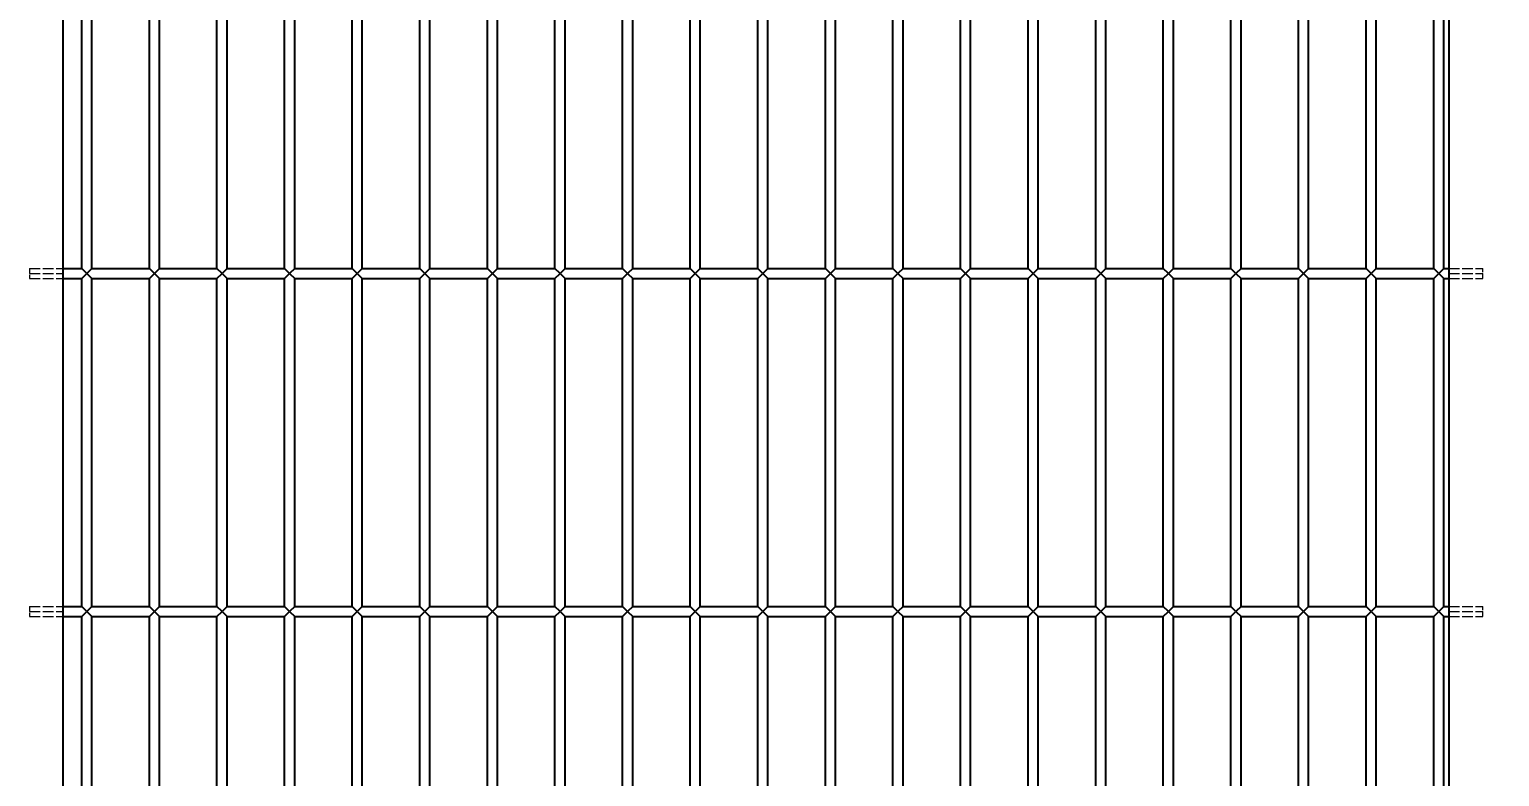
# Model space of a CAD drawing. Header units: millimetres. Extents: x 120 to 9117, y 110 to 4090.
# Drawn here: x 2205.3 to 2640.3, y 2538.2 to 2759.2 of the extents above; entities that cross this region are included whole.
import ezdxf

# ---------------------------------------------------------------- set-up
doc = ezdxf.new("R2010")
doc.units = ezdxf.units.MM
doc.header["$LTSCALE"] = 20
doc.linetypes.add('DASHED', pattern=[0.2067, 0.1654, -0.0413])
doc.layers.add('可见 (ISO)', color=7, linetype='Continuous', lineweight=25)
doc.layers.add('尺寸 (ISO)', color=7, linetype='Continuous', lineweight=18, true_color=0x008000)
doc.layers.add('隐藏 (ISO)', color=5, linetype='DASHED', lineweight=18, true_color=0x0000ff)
doc.styles.add('最新国标', font='simfang.ttf')
doc.dimstyles.new('默认 (GB)', dxfattribs={"dimscale": 20, "dimtxt": 2.8, "dimasz": 2.5, "dimexe": 2, "dimexo": 1.5, "dimgap": 0.5, "dimtad": 1, "dimtoh": 1, "dimdsep": 46, "dimtxsty": '最新国标', "dimcen": 0.09, "dimdle": 10, "dimclrd": 256, "dimclre": 256, "dimclrt": 256, "dimaunit": 1, "dimadec": 3, "dimazin": 2, "dimtfac": 0.535714, "dimtdec": 3, "dimtmove": 0, "dimatfit": 3, "dimfxl": 0, "dimtolj": 1, "dimlwd": -1, "dimlwe": -1, "dimarcsym": 0})

# ---------------------------------------------------------------- blocks, each defined once
blk = doc.blocks.new('_DotSmall')
at = {"color": 0, "linetype": 'ByBlock', "const_width": 0.5}
blk.add_lwpolyline([(-0.0625, 0, 1), (0.0625, 0, 1)], format="xyb", close=True, dxfattribs=at)
blk = doc.blocks.new('*D21')
at = {"layer": 'Defpoints', "color": 0, "transparency": 16777216}
for p in [(2623.78, 3507.01), (2943.78, 3507.01), (2623.78, 1527.01)]:
    blk.add_point(p, dxfattribs=at)
at = {"layer": '尺寸 (ISO)', "color": 116, "true_color": 0x00803f, "transparency": 16777216}
for p, q in [((2653.78, 3507.01), (2983.78, 3507.01)), ((2943.78, 1527.01), (2943.78, 3457.01)), ((2653.78, 1527.01), (2983.78, 1527.01))]:
    blk.add_line(p, q, dxfattribs=at)
blk.add_solid([(2935.45, 3457.01), (2952.11, 3457.01), (2943.78, 3507.01)], dxfattribs=at)
at = {"layer": '尺寸 (ISO)', "color": 116, "true_color": 0x00803f, "transparency": 16777216, "xscale": 50, "yscale": 50, "zscale": 50, "rotation": 270}
blk.add_blockref('_DotSmall', (2943.78, 1527.01), dxfattribs=at)
at = {"layer": '尺寸 (ISO)', "transparency": 16777216, "insert": (2905.46, 2517.21), "char_height": 56, "attachment_point": 5, "rotation": 90, "style": '最新国标'}
blk.add_mtext('\\A1;1980', dxfattribs=at)

msp = doc.modelspace()

# ---------------------------------------------------------------- linework, layer by layer
at = {"layer": '可见 (ISO)'}
for p, q in [((2215.28, 2527.011), (2215.28, 3497.011)), ((2625.28, 3497.011), (2625.28, 2527.011)), ((2220.78, 2688.511), (2220.78, 2785.511)), ((2223.78, 2688.511), (2223.78, 2785.511)), ((2240.78, 2688.511), (2240.78, 2785.511)), ((2243.78, 2688.511), (2243.78, 2785.511)), ((2260.78, 2688.511), (2260.78, 2785.511)), ((2263.78, 2688.511), (2263.78, 2785.511)), ((2280.78, 2688.511), (2280.78, 2785.511)), ((2283.78, 2688.511), (2283.78, 2785.511)), ((2300.78, 2688.511), (2300.78, 2785.511)), ((2303.78, 2688.511), (2303.78, 2785.511)), ((2320.78, 2688.511), (2320.78, 2785.511)), ((2323.78, 2688.511), (2323.78, 2785.511)), ((2340.78, 2688.511), (2340.78, 2785.511)), ((2343.78, 2688.511), (2343.78, 2785.511)), ((2360.78, 2688.511), (2360.78, 2785.511)), ((2363.78, 2688.511), (2363.78, 2785.511)), ((2380.78, 2688.511), (2380.78, 2785.511)), ((2383.78, 2688.511), (2383.78, 2785.511)), ((2400.78, 2688.511), (2400.78, 2785.511)), ((2403.78, 2688.511), (2403.78, 2785.511)), ((2420.78, 2688.511), (2420.78, 2785.511)), ((2423.78, 2688.511), (2423.78, 2785.511)), ((2440.78, 2688.511), (2440.78, 2785.511)), ((2443.78, 2688.511), (2443.78, 2785.511)), ((2460.78, 2688.511), (2460.78, 2785.511)), ((2463.78, 2688.511), (2463.78, 2785.511)), ((2480.78, 2688.511), (2480.78, 2785.511)), ((2483.78, 2688.511), (2483.78, 2785.511)), ((2500.78, 2688.511), (2500.78, 2785.511)), ((2503.78, 2688.511), (2503.78, 2785.511)), ((2520.78, 2688.511), (2520.78, 2785.511)), ((2523.78, 2688.511), (2523.78, 2785.511)), ((2540.78, 2688.511), (2540.78, 2785.511)), ((2543.78, 2688.511), (2543.78, 2785.511)), ((2560.78, 2688.511), (2560.78, 2785.511)), ((2563.78, 2688.511), (2563.78, 2785.511)), ((2580.78, 2688.511), (2580.78, 2785.511)), ((2583.78, 2688.511), (2583.78, 2785.511)), ((2600.78, 2688.511), (2600.78, 2785.511)), ((2603.78, 2688.511), (2603.78, 2785.511)), ((2620.78, 2688.511), (2620.78, 2785.511)), ((2623.78, 2688.511), (2623.78, 2785.511)), ((2215.28, 2688.511), (2220.78, 2688.511)), ((2222.28, 2687.011), (2220.78, 2688.511)), ((2223.78, 2688.511), (2222.28, 2687.011)), ((2223.78, 2688.511), (2240.78, 2688.511)), ((2242.28, 2687.011), (2240.78, 2688.511)), ((2243.78, 2688.511), (2242.28, 2687.011)), ((2243.78, 2688.511), (2260.78, 2688.511)), ((2262.28, 2687.011), (2260.78, 2688.511)), ((2263.78, 2688.511), (2262.28, 2687.011)), ((2263.78, 2688.511), (2280.78, 2688.511)), ((2282.28, 2687.011), (2280.78, 2688.511)), ((2283.78, 2688.511), (2282.28, 2687.011)), ((2283.78, 2688.511), (2300.78, 2688.511)), ((2302.28, 2687.011), (2300.78, 2688.511)), ((2303.78, 2688.511), (2302.28, 2687.011)), ((2303.78, 2688.511), (2320.78, 2688.511)), ((2322.28, 2687.011), (2320.78, 2688.511)), ((2323.78, 2688.511), (2322.28, 2687.011)), ((2323.78, 2688.511), (2340.78, 2688.511)), ((2342.28, 2687.011), (2340.78, 2688.511)), ((2343.78, 2688.511), (2342.28, 2687.011)), ((2343.78, 2688.511), (2360.78, 2688.511)), ((2362.28, 2687.011), (2360.78, 2688.511)), ((2363.78, 2688.511), (2362.28, 2687.011)), ((2363.78, 2688.511), (2380.78, 2688.511)), ((2382.28, 2687.011), (2380.78, 2688.511)), ((2383.78, 2688.511), (2382.28, 2687.011)), ((2383.78, 2688.511), (2400.78, 2688.511)), ((2402.28, 2687.011), (2400.78, 2688.511)), ((2403.78, 2688.511), (2402.28, 2687.011)), ((2403.78, 2688.511), (2420.78, 2688.511)), ((2422.28, 2687.011), (2420.78, 2688.511)), ((2423.78, 2688.511), (2422.28, 2687.011)), ((2423.78, 2688.511), (2440.78, 2688.511)), ((2442.28, 2687.011), (2440.78, 2688.511)), ((2443.78, 2688.511), (2442.28, 2687.011)), ((2443.78, 2688.511), (2460.78, 2688.511)), ((2462.28, 2687.011), (2460.78, 2688.511)), ((2463.78, 2688.511), (2462.28, 2687.011)), ((2463.78, 2688.511), (2480.78, 2688.511)), ((2482.28, 2687.011), (2480.78, 2688.511)), ((2483.78, 2688.511), (2482.28, 2687.011)), ((2483.78, 2688.511), (2500.78, 2688.511)), ((2502.28, 2687.011), (2500.78, 2688.511)), ((2503.78, 2688.511), (2502.28, 2687.011)), ((2503.78, 2688.511), (2520.78, 2688.511)), ((2522.28, 2687.011), (2520.78, 2688.511)), ((2523.78, 2688.511), (2522.28, 2687.011)), ((2523.78, 2688.511), (2540.78, 2688.511)), ((2542.28, 2687.011), (2540.78, 2688.511)), ((2543.78, 2688.511), (2542.28, 2687.011)), ((2543.78, 2688.511), (2560.78, 2688.511)), ((2562.28, 2687.011), (2560.78, 2688.511)), ((2563.78, 2688.511), (2562.28, 2687.011)), ((2563.78, 2688.511), (2580.78, 2688.511)), ((2582.28, 2687.011), (2580.78, 2688.511)), ((2583.78, 2688.511), (2582.28, 2687.011)), ((2583.78, 2688.511), (2600.78, 2688.511)), ((2602.28, 2687.011), (2600.78, 2688.511)), ((2603.78, 2688.511), (2602.28, 2687.011)), ((2603.78, 2688.511), (2620.78, 2688.511)), ((2622.28, 2687.011), (2620.78, 2688.511)), ((2623.78, 2688.511), (2622.28, 2687.011)), ((2623.78, 2688.511), (2625.28, 2688.511)), ((2215.28, 2685.511), (2220.78, 2685.511)), ((2220.78, 2685.511), (2222.28, 2687.011)), ((2220.78, 2588.511), (2220.78, 2685.511)), ((2222.28, 2687.011), (2223.78, 2685.511)), ((2223.78, 2685.511), (2240.78, 2685.511)), ((2223.78, 2588.511), (2223.78, 2685.511)), ((2240.78, 2685.511), (2242.28, 2687.011)), ((2240.78, 2588.511), (2240.78, 2685.511)), ((2242.28, 2687.011), (2243.78, 2685.511)), ((2243.78, 2685.511), (2260.78, 2685.511)), ((2243.78, 2588.511), (2243.78, 2685.511)), ((2260.78, 2685.511), (2262.28, 2687.011)), ((2260.78, 2588.511), (2260.78, 2685.511)), ((2262.28, 2687.011), (2263.78, 2685.511)), ((2263.78, 2685.511), (2280.78, 2685.511)), ((2263.78, 2588.511), (2263.78, 2685.511)), ((2280.78, 2685.511), (2282.28, 2687.011)), ((2280.78, 2588.511), (2280.78, 2685.511)), ((2282.28, 2687.011), (2283.78, 2685.511)), ((2283.78, 2685.511), (2300.78, 2685.511)), ((2283.78, 2588.511), (2283.78, 2685.511)), ((2300.78, 2685.511), (2302.28, 2687.011)), ((2300.78, 2588.511), (2300.78, 2685.511)), ((2302.28, 2687.011), (2303.78, 2685.511)), ((2303.78, 2685.511), (2320.78, 2685.511)), ((2303.78, 2588.511), (2303.78, 2685.511)), ((2320.78, 2685.511), (2322.28, 2687.011)), ((2320.78, 2588.511), (2320.78, 2685.511)), ((2322.28, 2687.011), (2323.78, 2685.511)), ((2323.78, 2685.511), (2340.78, 2685.511)), ((2323.78, 2588.511), (2323.78, 2685.511)), ((2340.78, 2685.511), (2342.28, 2687.011)), ((2340.78, 2588.511), (2340.78, 2685.511)), ((2342.28, 2687.011), (2343.78, 2685.511)), ((2343.78, 2685.511), (2360.78, 2685.511)), ((2343.78, 2588.511), (2343.78, 2685.511)), ((2360.78, 2685.511), (2362.28, 2687.011)), ((2360.78, 2588.511), (2360.78, 2685.511)), ((2362.28, 2687.011), (2363.78, 2685.511)), ((2363.78, 2685.511), (2380.78, 2685.511)), ((2363.78, 2588.511), (2363.78, 2685.511)), ((2380.78, 2685.511), (2382.28, 2687.011)), ((2380.78, 2588.511), (2380.78, 2685.511)), ((2382.28, 2687.011), (2383.78, 2685.511)), ((2383.78, 2685.511), (2400.78, 2685.511)), ((2383.78, 2588.511), (2383.78, 2685.511)), ((2400.78, 2685.511), (2402.28, 2687.011)), ((2400.78, 2588.511), (2400.78, 2685.511)), ((2402.28, 2687.011), (2403.78, 2685.511)), ((2403.78, 2685.511), (2420.78, 2685.511)), ((2403.78, 2588.511), (2403.78, 2685.511)), ((2420.78, 2685.511), (2422.28, 2687.011)), ((2420.78, 2588.511), (2420.78, 2685.511)), ((2422.28, 2687.011), (2423.78, 2685.511)), ((2423.78, 2685.511), (2440.78, 2685.511)), ((2423.78, 2588.511), (2423.78, 2685.511)), ((2440.78, 2685.511), (2442.28, 2687.011)), ((2440.78, 2588.511), (2440.78, 2685.511)), ((2442.28, 2687.011), (2443.78, 2685.511)), ((2443.78, 2685.511), (2460.78, 2685.511)), ((2443.78, 2588.511), (2443.78, 2685.511)), ((2460.78, 2685.511), (2462.28, 2687.011)), ((2460.78, 2588.511), (2460.78, 2685.511)), ((2462.28, 2687.011), (2463.78, 2685.511)), ((2463.78, 2685.511), (2480.78, 2685.511)), ((2463.78, 2588.511), (2463.78, 2685.511)), ((2480.78, 2685.511), (2482.28, 2687.011)), ((2480.78, 2588.511), (2480.78, 2685.511)), ((2482.28, 2687.011), (2483.78, 2685.511)), ((2483.78, 2685.511), (2500.78, 2685.511)), ((2483.78, 2588.511), (2483.78, 2685.511)), ((2500.78, 2685.511), (2502.28, 2687.011)), ((2500.78, 2588.511), (2500.78, 2685.511)), ((2502.28, 2687.011), (2503.78, 2685.511)), ((2503.78, 2685.511), (2520.78, 2685.511)), ((2503.78, 2588.511), (2503.78, 2685.511)), ((2520.78, 2685.511), (2522.28, 2687.011)), ((2520.78, 2588.511), (2520.78, 2685.511)), ((2522.28, 2687.011), (2523.78, 2685.511)), ((2523.78, 2685.511), (2540.78, 2685.511)), ((2523.78, 2588.511), (2523.78, 2685.511)), ((2540.78, 2685.511), (2542.28, 2687.011)), ((2540.78, 2588.511), (2540.78, 2685.511)), ((2542.28, 2687.011), (2543.78, 2685.511)), ((2543.78, 2685.511), (2560.78, 2685.511)), ((2543.78, 2588.511), (2543.78, 2685.511)), ((2560.78, 2685.511), (2562.28, 2687.011)), ((2560.78, 2588.511), (2560.78, 2685.511)), ((2562.28, 2687.011), (2563.78, 2685.511)), ((2563.78, 2685.511), (2580.78, 2685.511)), ((2563.78, 2588.511), (2563.78, 2685.511)), ((2580.78, 2685.511), (2582.28, 2687.011)), ((2580.78, 2588.511), (2580.78, 2685.511)), ((2582.28, 2687.011), (2583.78, 2685.511)), ((2583.78, 2685.511), (2600.78, 2685.511)), ((2583.78, 2588.511), (2583.78, 2685.511)), ((2600.78, 2685.511), (2602.28, 2687.011)), ((2600.78, 2588.511), (2600.78, 2685.511)), ((2602.28, 2687.011), (2603.78, 2685.511)), ((2603.78, 2685.511), (2620.78, 2685.511)), ((2603.78, 2588.511), (2603.78, 2685.511)), ((2620.78, 2685.511), (2622.28, 2687.011)), ((2620.78, 2588.511), (2620.78, 2685.511)), ((2622.28, 2687.011), (2623.78, 2685.511)), ((2623.78, 2685.511), (2625.28, 2685.511)), ((2623.78, 2588.511), (2623.78, 2685.511)), ((2215.28, 2588.511), (2220.78, 2588.511)), ((2222.28, 2587.011), (2220.78, 2588.511)), ((2223.78, 2588.511), (2222.28, 2587.011)), ((2223.78, 2588.511), (2240.78, 2588.511)), ((2242.28, 2587.011), (2240.78, 2588.511)), ((2243.78, 2588.511), (2242.28, 2587.011)), ((2243.78, 2588.511), (2260.78, 2588.511)), ((2262.28, 2587.011), (2260.78, 2588.511)), ((2263.78, 2588.511), (2262.28, 2587.011)), ((2263.78, 2588.511), (2280.78, 2588.511)), ((2282.28, 2587.011), (2280.78, 2588.511)), ((2283.78, 2588.511), (2282.28, 2587.011)), ((2283.78, 2588.511), (2300.78, 2588.511)), ((2302.28, 2587.011), (2300.78, 2588.511)), ((2303.78, 2588.511), (2302.28, 2587.011)), ((2303.78, 2588.511), (2320.78, 2588.511)), ((2322.28, 2587.011), (2320.78, 2588.511)), ((2323.78, 2588.511), (2322.28, 2587.011)), ((2323.78, 2588.511), (2340.78, 2588.511)), ((2342.28, 2587.011), (2340.78, 2588.511)), ((2343.78, 2588.511), (2342.28, 2587.011)), ((2343.78, 2588.511), (2360.78, 2588.511)), ((2362.28, 2587.011), (2360.78, 2588.511)), ((2363.78, 2588.511), (2362.28, 2587.011)), ((2363.78, 2588.511), (2380.78, 2588.511)), ((2382.28, 2587.011), (2380.78, 2588.511)), ((2383.78, 2588.511), (2382.28, 2587.011)), ((2383.78, 2588.511), (2400.78, 2588.511)), ((2402.28, 2587.011), (2400.78, 2588.511)), ((2403.78, 2588.511), (2402.28, 2587.011)), ((2403.78, 2588.511), (2420.78, 2588.511)), ((2422.28, 2587.011), (2420.78, 2588.511)), ((2423.78, 2588.511), (2422.28, 2587.011)), ((2423.78, 2588.511), (2440.78, 2588.511)), ((2442.28, 2587.011), (2440.78, 2588.511)), ((2443.78, 2588.511), (2442.28, 2587.011)), ((2443.78, 2588.511), (2460.78, 2588.511)), ((2462.28, 2587.011), (2460.78, 2588.511)), ((2463.78, 2588.511), (2462.28, 2587.011)), ((2463.78, 2588.511), (2480.78, 2588.511)), ((2482.28, 2587.011), (2480.78, 2588.511)), ((2483.78, 2588.511), (2482.28, 2587.011)), ((2483.78, 2588.511), (2500.78, 2588.511)), ((2502.28, 2587.011), (2500.78, 2588.511)), ((2503.78, 2588.511), (2502.28, 2587.011)), ((2503.78, 2588.511), (2520.78, 2588.511)), ((2522.28, 2587.011), (2520.78, 2588.511)), ((2523.78, 2588.511), (2522.28, 2587.011)), ((2523.78, 2588.511), (2540.78, 2588.511)), ((2542.28, 2587.011), (2540.78, 2588.511)), ((2543.78, 2588.511), (2542.28, 2587.011)), ((2543.78, 2588.511), (2560.78, 2588.511)), ((2562.28, 2587.011), (2560.78, 2588.511)), ((2563.78, 2588.511), (2562.28, 2587.011)), ((2563.78, 2588.511), (2580.78, 2588.511)), ((2582.28, 2587.011), (2580.78, 2588.511)), ((2583.78, 2588.511), (2582.28, 2587.011)), ((2583.78, 2588.511), (2600.78, 2588.511)), ((2602.28, 2587.011), (2600.78, 2588.511)), ((2603.78, 2588.511), (2602.28, 2587.011)), ((2603.78, 2588.511), (2620.78, 2588.511)), ((2622.28, 2587.011), (2620.78, 2588.511)), ((2623.78, 2588.511), (2622.28, 2587.011)), ((2623.78, 2588.511), (2625.28, 2588.511)), ((2215.28, 2585.511), (2220.78, 2585.511)), ((2220.78, 2585.511), (2222.28, 2587.011)), ((2220.78, 2527.011), (2220.78, 2585.511)), ((2222.28, 2587.011), (2223.78, 2585.511)), ((2223.78, 2585.511), (2240.78, 2585.511)), ((2223.78, 2527.011), (2223.78, 2585.511)), ((2240.78, 2585.511), (2242.28, 2587.011)), ((2240.78, 2527.011), (2240.78, 2585.511)), ((2242.28, 2587.011), (2243.78, 2585.511)), ((2243.78, 2585.511), (2260.78, 2585.511)), ((2243.78, 2527.011), (2243.78, 2585.511)), ((2260.78, 2585.511), (2262.28, 2587.011)), ((2260.78, 2527.011), (2260.78, 2585.511)), ((2262.28, 2587.011), (2263.78, 2585.511)), ((2263.78, 2585.511), (2280.78, 2585.511)), ((2263.78, 2527.011), (2263.78, 2585.511)), ((2280.78, 2585.511), (2282.28, 2587.011)), ((2280.78, 2527.011), (2280.78, 2585.511)), ((2282.28, 2587.011), (2283.78, 2585.511)), ((2283.78, 2585.511), (2300.78, 2585.511)), ((2283.78, 2527.011), (2283.78, 2585.511)), ((2300.78, 2585.511), (2302.28, 2587.011)), ((2300.78, 2527.011), (2300.78, 2585.511)), ((2302.28, 2587.011), (2303.78, 2585.511)), ((2303.78, 2585.511), (2320.78, 2585.511)), ((2303.78, 2527.011), (2303.78, 2585.511)), ((2320.78, 2585.511), (2322.28, 2587.011)), ((2320.78, 2527.011), (2320.78, 2585.511)), ((2322.28, 2587.011), (2323.78, 2585.511)), ((2323.78, 2585.511), (2340.78, 2585.511)), ((2323.78, 2527.011), (2323.78, 2585.511)), ((2340.78, 2585.511), (2342.28, 2587.011)), ((2340.78, 2527.011), (2340.78, 2585.511)), ((2342.28, 2587.011), (2343.78, 2585.511)), ((2343.78, 2585.511), (2360.78, 2585.511)), ((2343.78, 2527.011), (2343.78, 2585.511)), ((2360.78, 2585.511), (2362.28, 2587.011)), ((2360.78, 2527.011), (2360.78, 2585.511)), ((2362.28, 2587.011), (2363.78, 2585.511)), ((2363.78, 2585.511), (2380.78, 2585.511)), ((2363.78, 2527.011), (2363.78, 2585.511)), ((2380.78, 2585.511), (2382.28, 2587.011)), ((2380.78, 2527.011), (2380.78, 2585.511)), ((2382.28, 2587.011), (2383.78, 2585.511)), ((2383.78, 2585.511), (2400.78, 2585.511)), ((2383.78, 2527.011), (2383.78, 2585.511)), ((2400.78, 2585.511), (2402.28, 2587.011)), ((2400.78, 2527.011), (2400.78, 2585.511)), ((2402.28, 2587.011), (2403.78, 2585.511)), ((2403.78, 2585.511), (2420.78, 2585.511)), ((2403.78, 2527.011), (2403.78, 2585.511)), ((2420.78, 2585.511), (2422.28, 2587.011)), ((2420.78, 2527.011), (2420.78, 2585.511)), ((2422.28, 2587.011), (2423.78, 2585.511)), ((2423.78, 2585.511), (2440.78, 2585.511)), ((2423.78, 2527.011), (2423.78, 2585.511)), ((2440.78, 2585.511), (2442.28, 2587.011)), ((2440.78, 2527.011), (2440.78, 2585.511)), ((2442.28, 2587.011), (2443.78, 2585.511)), ((2443.78, 2585.511), (2460.78, 2585.511)), ((2443.78, 2527.011), (2443.78, 2585.511)), ((2460.78, 2585.511), (2462.28, 2587.011)), ((2460.78, 2527.011), (2460.78, 2585.511)), ((2462.28, 2587.011), (2463.78, 2585.511)), ((2463.78, 2585.511), (2480.78, 2585.511)), ((2463.78, 2527.011), (2463.78, 2585.511)), ((2480.78, 2585.511), (2482.28, 2587.011)), ((2480.78, 2527.011), (2480.78, 2585.511)), ((2482.28, 2587.011), (2483.78, 2585.511)), ((2483.78, 2585.511), (2500.78, 2585.511)), ((2483.78, 2527.011), (2483.78, 2585.511)), ((2500.78, 2585.511), (2502.28, 2587.011)), ((2500.78, 2527.011), (2500.78, 2585.511)), ((2502.28, 2587.011), (2503.78, 2585.511)), ((2503.78, 2585.511), (2520.78, 2585.511)), ((2503.78, 2527.011), (2503.78, 2585.511)), ((2520.78, 2585.511), (2522.28, 2587.011)), ((2520.78, 2527.011), (2520.78, 2585.511)), ((2522.28, 2587.011), (2523.78, 2585.511)), ((2523.78, 2585.511), (2540.78, 2585.511)), ((2523.78, 2527.011), (2523.78, 2585.511)), ((2540.78, 2585.511), (2542.28, 2587.011)), ((2540.78, 2527.011), (2540.78, 2585.511)), ((2542.28, 2587.011), (2543.78, 2585.511)), ((2543.78, 2585.511), (2560.78, 2585.511)), ((2543.78, 2527.011), (2543.78, 2585.511)), ((2560.78, 2585.511), (2562.28, 2587.011)), ((2560.78, 2527.011), (2560.78, 2585.511)), ((2562.28, 2587.011), (2563.78, 2585.511)), ((2563.78, 2585.511), (2580.78, 2585.511)), ((2563.78, 2527.011), (2563.78, 2585.511)), ((2580.78, 2585.511), (2582.28, 2587.011)), ((2580.78, 2527.011), (2580.78, 2585.511)), ((2582.28, 2587.011), (2583.78, 2585.511)), ((2583.78, 2585.511), (2600.78, 2585.511)), ((2583.78, 2527.011), (2583.78, 2585.511)), ((2600.78, 2585.511), (2602.28, 2587.011)), ((2600.78, 2527.011), (2600.78, 2585.511)), ((2602.28, 2587.011), (2603.78, 2585.511)), ((2603.78, 2585.511), (2620.78, 2585.511)), ((2603.78, 2527.011), (2603.78, 2585.511)), ((2620.78, 2585.511), (2622.28, 2587.011)), ((2620.78, 2527.011), (2620.78, 2585.511)), ((2622.28, 2587.011), (2623.78, 2585.511)), ((2623.78, 2585.511), (2625.28, 2585.511)), ((2623.78, 2527.011), (2623.78, 2585.511))]:
    msp.add_line(p, q, dxfattribs=at)
at = {"layer": '隐藏 (ISO)', "ltscale": 0.448684}
for p, q in [((2205.28, 2688.511), (2205.28, 2685.511)), ((2635.28, 2685.511), (2635.28, 2688.511)), ((2205.28, 2588.511), (2205.28, 2585.511)), ((2635.28, 2585.511), (2635.28, 2588.511))]:
    msp.add_line(p, q, dxfattribs=at)
at = {"layer": '隐藏 (ISO)', "ltscale": 0.952248}
for p, q in [((2205.28, 2688.511), (2215.28, 2688.511)), ((2625.28, 2688.511), (2635.28, 2688.511)), ((2205.28, 2687.011), (2215.28, 2687.011)), ((2205.28, 2685.511), (2215.28, 2685.511)), ((2625.28, 2687.011), (2635.28, 2687.011)), ((2625.28, 2685.511), (2635.28, 2685.511)), ((2205.28, 2588.511), (2215.28, 2588.511)), ((2625.28, 2588.511), (2635.28, 2588.511)), ((2205.28, 2587.011), (2215.28, 2587.011)), ((2205.28, 2585.511), (2215.28, 2585.511)), ((2625.28, 2587.011), (2635.28, 2587.011)), ((2625.28, 2585.511), (2635.28, 2585.511))]:
    msp.add_line(p, q, dxfattribs=at)

# ---------------------------------------------------------------- dimensions: what is measured, and where the dimension line sits
at = {"layer": '尺寸 (ISO)', "color": 116, "true_color": 0x00803f}
dim = msp.add_linear_dim(base=(2943.78, 3507.011), p1=(2623.78, 1527.011), p2=(2623.78, 3507.011), angle=90, dimstyle='默认 (GB)', override={"dimgap": 0.5, "dimtoh": 0, "dimdec": 2, "dimblk1": 'DotSmall', "dimsah": 1, "dimdle": 0, "dimtol": 0, "dimlim": 0, "dimtp": 0, "dimtm": 0, "dimtdec": 3, "dimtofl": 0, "dimatfit": 1}, dxfattribs=at)
dim.commit()
dim.dimension.update_dxf_attribs({"geometry": '*D21', "text_midpoint": (2943.78, 2517.211), "dimtype": 160})

doc.saveas('drawing.dxf')
